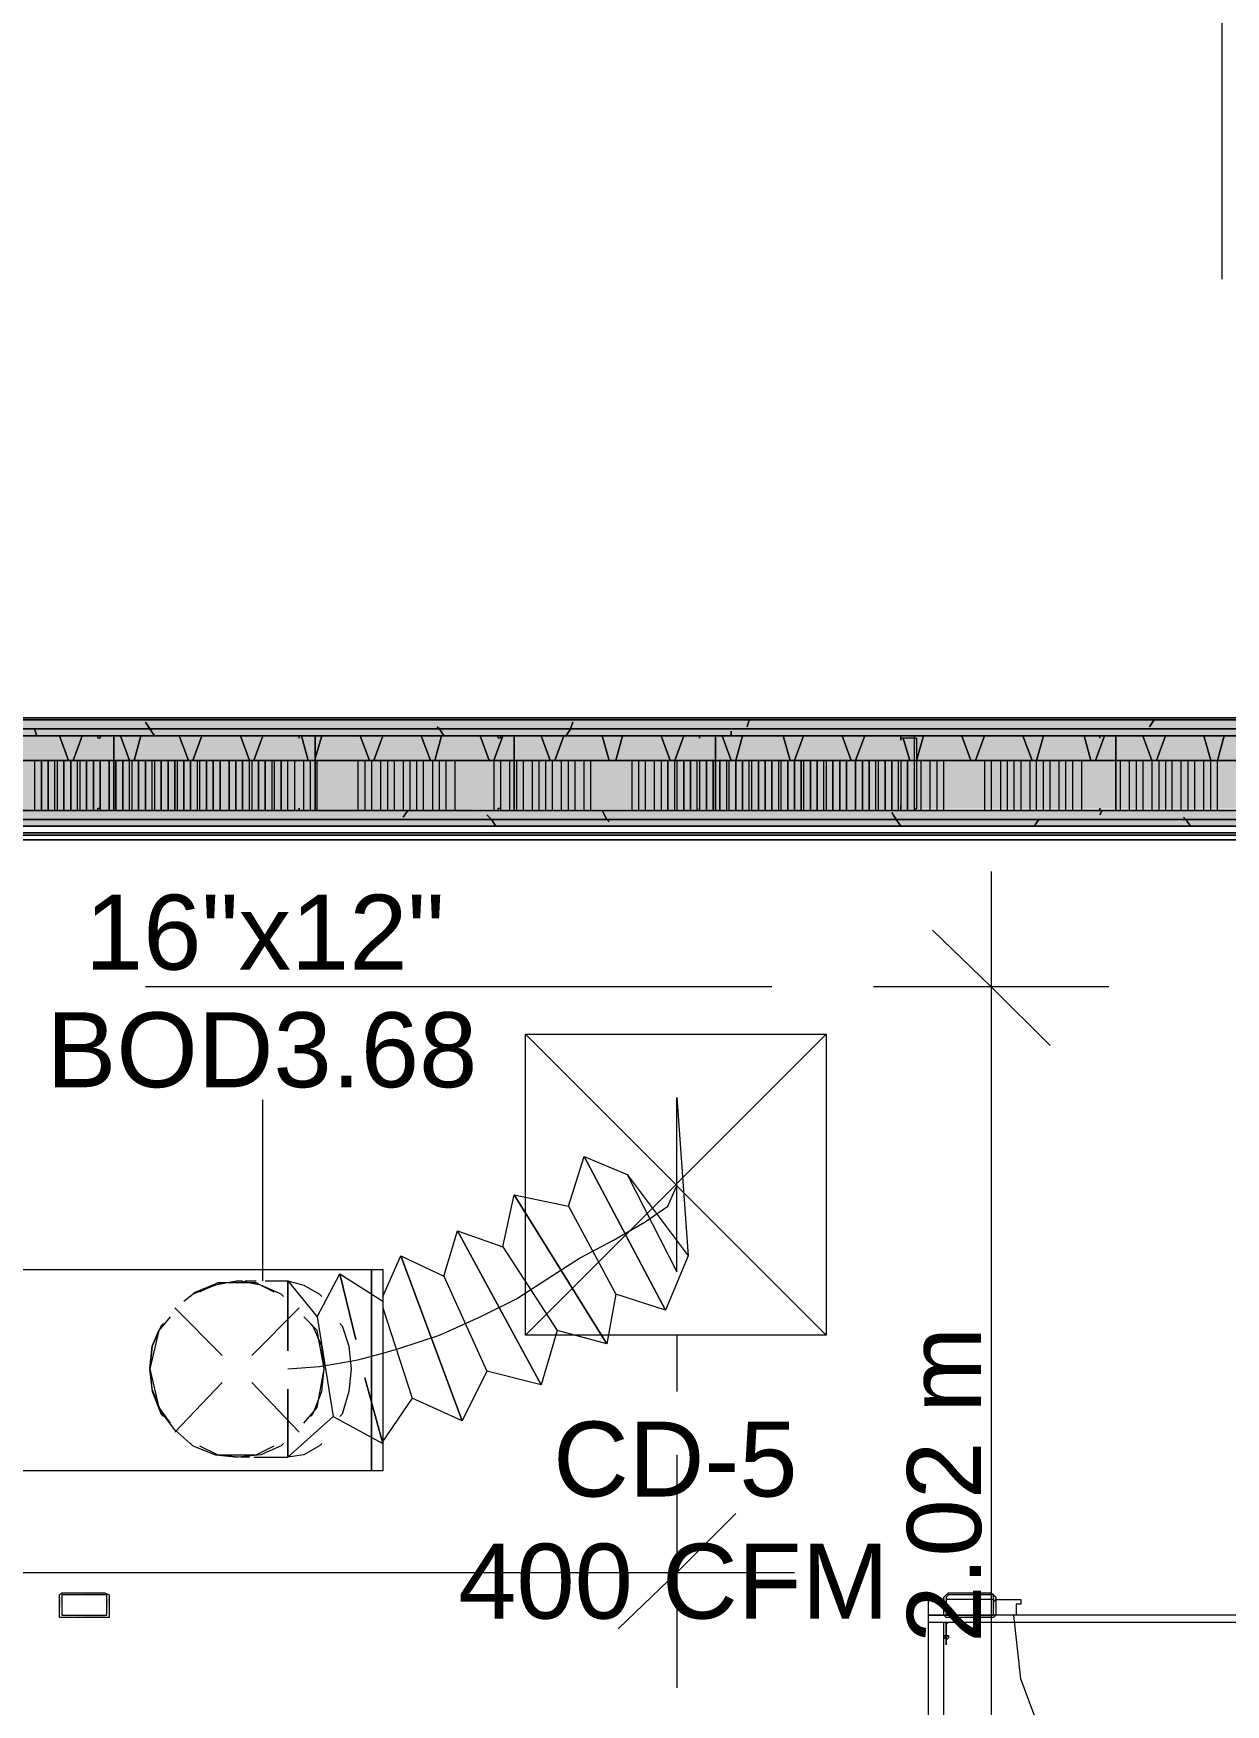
# Model space of a CAD drawing. Header units: metres. Extents: x -2 to 207, y -8 to 52.
# Drawn here: x 34.19 to 36.605, y 30.917 to 34.303 of the extents above; entities that cross this region are included whole.
import ezdxf

# ---------------------------------------------------------------- set-up
doc = ezdxf.new("R2010")
doc.units = ezdxf.units.M
doc.layers.add('HVAC - Ductos', color=5, linetype='Continuous', lineweight=0)
doc.layers.add('PDF_Text', color=7, linetype='Continuous', lineweight=0)
doc.layers.add('PDF_Geometry', color=7, linetype='Continuous', lineweight=0, true_color=0xaaaaaa)
doc.layers.add('PDF_Solid Fills', color=7, linetype='Continuous', lineweight=0, true_color=0xffffff)
doc.styles.add('PDF Helvetica', font='')
doc.styles.get('PDF Helvetica').set_extended_font_data('Helvetica')

msp = doc.modelspace()

# ---------------------------------------------------------------- hatches: boundary and pattern name
at = {"layer": 'PDF_Solid Fills', "lineweight": 0, "transparency": 33554559}
h = msp.add_hatch(color=256, dxfattribs=at)
h.paths.add_polyline_path([(31.2694, 32.8939), (31.2694, 32.9121), (31.1091, 32.9121), (31.1091, 32.8939)])
h.paths.add_polyline_path([(39.457, 32.8939), (40.2679, 32.8939), (40.2679, 32.9121), (39.457, 32.9121)])
h.paths.add_polyline_path([(38.733, 32.8939), (38.733, 32.9121), (31.7643, 32.9121), (31.7643, 32.8939)])
h = msp.add_hatch(color=256, dxfattribs=at)
h.paths.add_polyline_path([(31.2694, 32.8939), (31.2694, 32.9121), (31.1091, 32.9121), (31.1091, 32.8939)])
h.paths.add_polyline_path([(39.457, 32.8939), (40.2679, 32.8939), (40.2679, 32.9121), (39.457, 32.9121)])
h.paths.add_polyline_path([(38.733, 32.8939), (38.733, 32.9121), (31.7643, 32.9121), (31.7643, 32.8939)])
h = msp.add_hatch(color=256, dxfattribs=at)
h.paths.add_polyline_path([(31.2694, 32.8801), (31.2694, 32.8939), (31.1091, 32.8939), (31.1091, 32.8801)])
h.paths.add_polyline_path([(39.457, 32.8939), (39.457, 32.8801), (40.2816, 32.8801), (40.2816, 32.8939)])
h.paths.add_polyline_path([(31.7643, 32.8939), (31.7643, 32.8801), (38.733, 32.8801), (38.733, 32.8939)])
h = msp.add_hatch(color=256, dxfattribs=at)
h.paths.add_polyline_path([(31.2694, 32.8801), (31.2694, 32.8939), (31.1091, 32.8939), (31.1091, 32.8801)])
h.paths.add_polyline_path([(39.457, 32.8939), (39.457, 32.8801), (40.2679, 32.8801), (40.2679, 32.8939)])
h.paths.add_polyline_path([(31.7643, 32.8939), (31.7643, 32.8801), (38.733, 32.8801), (38.733, 32.8939)])
h = msp.add_hatch(color=256, dxfattribs=at)
h.paths.add_polyline_path([(31.2694, 32.8297), (31.2694, 32.8801), (31.1091, 32.8801), (31.1091, 32.8297)])
h.paths.add_polyline_path([(39.4576, 32.8297), (39.8326, 32.8343), (40.2359, 32.8343), (40.2998, 32.8297), (40.2999, 32.8297), (40.2999, 32.8801), (39.457, 32.8801), (39.457, 32.8297)])
h.paths.add_polyline_path([(35.9473, 32.8755), (35.9473, 32.8801), (31.7643, 32.8801), (31.7643, 32.8297), (38.733, 32.8297), (38.733, 32.8801), (35.9748, 32.8801)])
h = msp.add_hatch(color=256, dxfattribs=at)
h.paths.add_polyline_path([(31.2694, 32.8297), (31.2694, 32.8801), (31.1091, 32.8801), (31.1091, 32.8297)])
h.paths.add_polyline_path([(39.457, 32.8801), (39.457, 32.8297), (40.2679, 32.8297), (40.2679, 32.8801)])
h.paths.add_polyline_path([(35.9473, 32.8755), (35.9473, 32.8801), (31.7643, 32.8801), (31.7643, 32.8297), (38.733, 32.8297), (38.733, 32.8801), (35.9748, 32.8801)])
h = msp.add_hatch(color=256, dxfattribs=at)
h.paths.add_polyline_path([(31.2694, 32.7289), (31.2694, 32.8297), (31.1091, 32.8297), (31.1091, 32.7289)])
h.paths.add_polyline_path([(39.457, 32.7289), (40.2999, 32.7289), (40.2999, 32.8297), (39.457, 32.8297)])
h.paths.add_polyline_path([(38.733, 32.7289), (38.733, 32.8297), (31.7643, 32.8297), (31.7643, 32.7289), (37.9083, 32.7335), (37.945, 32.7335)])
h = msp.add_hatch(color=256, dxfattribs=at)
h.paths.add_polyline_path([(31.2694, 32.7289), (31.2694, 32.8297), (31.1091, 32.8297), (31.1091, 32.7289)])
h.paths.add_polyline_path([(39.457, 32.7289), (40.2679, 32.7289), (40.2679, 32.8297), (39.457, 32.8297)])
h.paths.add_polyline_path([(38.733, 32.7289), (38.733, 32.8297), (31.7643, 32.8297), (31.7643, 32.7289), (37.9083, 32.7335), (37.945, 32.7335)])
h = msp.add_hatch(color=256, dxfattribs=at)
h.paths.add_polyline_path([(31.2694, 32.7106), (31.2694, 32.7289), (31.1091, 32.7289), (31.1091, 32.7106)])
h.paths.add_polyline_path([(39.457, 32.7289), (39.457, 32.7106), (40.2816, 32.7106), (40.2816, 32.7289)])
h.paths.add_polyline_path([(31.7643, 32.7289), (31.7643, 32.7106), (38.733, 32.7106), (38.733, 32.7289)])
h = msp.add_hatch(color=256, dxfattribs=at)
h.paths.add_polyline_path([(31.2694, 32.7106), (31.2694, 32.7289), (31.1091, 32.7289), (31.1091, 32.7106)])
h.paths.add_polyline_path([(39.457, 32.7289), (39.457, 32.7106), (40.2679, 32.7106), (40.2679, 32.7289)])
h.paths.add_polyline_path([(31.7643, 32.7289), (31.7643, 32.7106), (38.733, 32.7106), (38.733, 32.7289)])
h = msp.add_hatch(color=256, dxfattribs=at)
h.paths.add_polyline_path([(31.2694, 32.6969), (31.2694, 32.7106), (31.1091, 32.7106), (31.1091, 32.6969)])
h.paths.add_polyline_path([(39.457, 32.6969), (40.2679, 32.6969), (40.2679, 32.7106), (39.457, 32.7106)])
h.paths.add_polyline_path([(38.733, 32.6969), (38.733, 32.7106), (31.7643, 32.7106), (31.7643, 32.6969)])
h = msp.add_hatch(color=256, dxfattribs=at)
h.paths.add_polyline_path([(31.2694, 32.6969), (31.2694, 32.7106), (31.1091, 32.7106), (31.1091, 32.6969)])
h.paths.add_polyline_path([(39.457, 32.6969), (40.2679, 32.6969), (40.2679, 32.7106), (39.457, 32.7106)])
h.paths.add_polyline_path([(38.733, 32.6969), (38.733, 32.7106), (31.7643, 32.7106), (31.7643, 32.6969)])
h = msp.add_hatch(color=256, dxfattribs=at)
h.paths.add_polyline_path([(34.2475, 31.0979), (34.3346, 31.0933), (34.3346, 31.0979)])
h.paths.add_polyline_path([(34.3346, 31.1391), (34.3346, 31.1437), (34.2475, 31.1437)])
h.paths.add_polyline_path([(34.3437, 31.1345), (34.3392, 31.1345), (34.3392, 31.0979), (34.3437, 31.134)])
h.paths.add_polyline_path([(34.2475, 31.1345), (34.2429, 31.1345), (34.2429, 31.0979)])
h = msp.add_hatch(color=256, dxfattribs=at)
h.paths.add_polyline_path([(36.1352, 31.1345), (36.1352, 31.0979), (36.1398, 31.1345)])
h.paths.add_polyline_path([(36.1306, 31.1391), (36.1306, 31.1437), (36.0436, 31.1437)])
h.paths.add_polyline_path([(36.0436, 31.0979), (36.1306, 31.0933), (36.1306, 31.0979)])
h.paths.add_polyline_path([(36.039, 31.1345), (36.0344, 31.1345), (36.0344, 31.0979)])

# ---------------------------------------------------------------- linework, layer by layer
at = {"layer": 'HVAC - Ductos', "lineweight": 0}
for points in [[(36.5979, 34.4241), (36.5979, 33.8056)], [(36.1306, 32.6052), (36.1306, 30.351), (36.1306, 28.1472), (36.1306, 25.9114)], [(36.2497, 32.2524), (36.1306, 32.3715), (36.0115, 32.4861)], [(36.3689, 32.3715), (36.1306, 32.3715), (35.8923, 32.3715)], [(35.1868, 31.6659), (35.7961, 32.2753)], [(35.7961, 31.6659), (35.1868, 32.2753)], [(34.6553, 31.7759), (34.6553, 32.1425)], [(35.3929, 31.9912), (35.4938, 31.7942), (35.4938, 32.1471), (35.5167, 31.8263), (35.4708, 31.7163), (35.3059, 32.0279), (35.3929, 31.9912), (35.5167, 31.8263)], [(35.2739, 31.9271), (35.3059, 32.0279), (35.4708, 31.7163), (35.3701, 31.7484), (35.3517, 31.6477), (35.1639, 31.95), (35.2739, 31.9271), (35.3701, 31.7484)], [(34.7057, 31.5973), (34.7699, 31.6018), (34.8477, 31.6155), (34.8982, 31.6293), (34.9302, 31.6385), (35.0127, 31.6659), (35.0952, 31.7026), (35.1685, 31.7393), (35.2326, 31.7805), (35.2967, 31.8217), (35.3655, 31.8584), (35.4296, 31.895), (35.4754, 31.9271), (35.4892, 31.9592), (35.4938, 31.9684)], [(35.141, 31.8446), (35.1639, 31.95), (35.3517, 31.6477), (35.2509, 31.6751), (35.2189, 31.5652), (35.0494, 31.8767), (35.141, 31.8446), (35.2509, 31.6751)], [(35.0218, 31.7851), (35.0494, 31.8767), (35.2189, 31.5652), (35.1089, 31.5927), (35.0585, 31.4919), (34.9348, 31.8263), (35.0218, 31.7851), (35.1089, 31.5927)], [(34.8982, 31.7439), (34.9348, 31.8263), (35.0585, 31.4919), (34.9577, 31.5376), (34.8982, 31.4506)], [(34.495, 31.7347), (34.5178, 31.753), (34.5637, 31.7713), (34.5728, 31.7713)], [(34.6965, 31.7439), (34.6919, 31.7484), (34.6507, 31.7668), (34.6049, 31.7759), (34.5591, 31.7668), (34.5133, 31.7484), (34.5087, 31.7439)], [(34.5866, 31.7713), (34.6049, 31.7759), (34.6095, 31.7759), (34.6141, 31.7759)], [(34.6187, 31.7759), (34.6279, 31.7759), (34.6416, 31.7759)], [(34.6599, 31.7759), (34.7011, 31.7759), (34.7057, 31.7759), (34.7057, 31.6339), (34.7057, 31.7759), (34.7653, 31.7026), (34.7973, 31.501)], [(34.7057, 31.7759), (34.7378, 31.7668), (34.7699, 31.7484), (34.7745, 31.7439)], [(34.7653, 31.7026), (34.8111, 31.7897), (34.8431, 31.6568), (34.8111, 31.7897), (34.8982, 31.7347), (34.8982, 31.7209)], [(34.8982, 31.7439), (34.8982, 31.7347)], [(34.8982, 31.7209), (34.9577, 31.5376)], [(34.4537, 31.6889), (34.4492, 31.6843), (34.4308, 31.6431), (34.4262, 31.5973), (34.4308, 31.5514), (34.4492, 31.5056), (34.4537, 31.501)], [(34.5133, 31.4414), (34.4766, 31.4735), (34.4492, 31.5102), (34.4308, 31.556), (34.4262, 31.5973), (34.4308, 31.6431), (34.4446, 31.6751)], [(34.7515, 31.501), (34.7561, 31.5056), (34.7745, 31.5514), (34.779, 31.5973), (34.7745, 31.6431), (34.7561, 31.6843), (34.7515, 31.6889)], [(34.8111, 31.6889), (34.8157, 31.6843), (34.8294, 31.6431), (34.834, 31.5973), (34.8294, 31.5514), (34.8157, 31.5056), (34.8111, 31.501)], [(35.4938, 31.6659), (35.4938, 31.5514)], [(34.637, 31.4186), (34.6645, 31.4186), (34.7057, 31.4186), (34.7057, 31.556), (34.7057, 31.4186), (34.7973, 31.501), (34.8982, 31.446), (34.8615, 31.5789), (34.8982, 31.446), (34.8982, 31.4506)], [(34.5087, 31.446), (34.5133, 31.4414), (34.5591, 31.4231), (34.6049, 31.4186)], [(34.6965, 31.446), (34.6919, 31.4414), (34.6507, 31.4231), (34.6049, 31.4186), (34.5591, 31.4231)], [(34.7745, 31.446), (34.7699, 31.4414), (34.7378, 31.4231), (34.7057, 31.4186)], [(34.6279, 31.4186), (34.6095, 31.4186)], [(35.4938, 31.4231), (35.4938, 31.1849), (35.4938, 30.9512)], [(35.6129, 31.304), (35.4938, 31.1849), (35.3747, 31.0703)], [(30.573, 31.1849), (35.7321, 31.1849)]]:
    msp.add_lwpolyline(points, dxfattribs=at)
for points in [[(35.1868, 32.2753), (35.7961, 32.2753), (35.7961, 31.6659), (35.1868, 31.6659)], [(34.1284, 31.7988), (34.8752, 31.7988), (34.8752, 31.391), (34.1284, 31.391)], [(34.8752, 31.391), (34.8752, 31.7988), (34.8982, 31.7988), (34.8982, 31.391)]]:
    msp.add_lwpolyline(points, close=True, dxfattribs=at)
at = {"layer": 'PDF_Geometry', "lineweight": 0}
for points in [[(29.5513, 27.2813), (29.5513, 32.092), (29.5513, 32.6969), (29.5513, 32.7106), (31.1091, 32.7106), (31.2694, 32.7106), (31.7643, 32.7106), (31.7643, 32.6969), (31.2694, 32.6969), (31.7643, 32.6969), (31.2694, 32.6969), (31.2694, 32.9121), (31.1091, 32.9121), (40.2633, 32.9121), (31.1091, 32.9121), (31.1091, 32.9167), (40.2679, 32.9167)], [(39.457, 32.7289), (39.457, 32.7106), (38.733, 32.7106), (38.733, 32.6969), (39.457, 32.6969), (38.733, 32.6969), (39.457, 32.6969), (39.457, 32.9121), (40.2679, 32.9121), (40.2679, 32.9167), (31.1091, 32.9167), (29.9499, 32.9167)], [(39.8326, 32.8297), (40.2359, 32.8297), (40.2679, 32.8297), (40.2999, 32.8297), (40.2999, 32.7289), (40.2817, 32.7289), (40.2679, 32.7289), (39.457, 32.7289), (38.733, 32.7289), (38.733, 32.8297), (39.457, 32.8297), (39.457, 32.8801), (38.733, 32.8801), (31.7643, 32.8801), (31.2694, 32.8801)], [(38.733, 32.6969), (38.733, 32.9121), (31.7643, 32.9121), (31.7643, 32.6969)], [(38.733, 32.9121), (31.7643, 32.9121), (38.733, 32.9121)], [(38.733, 32.8801), (39.457, 32.8801), (39.457, 32.8297), (39.8281, 32.8297), (39.457, 32.8297), (38.733, 32.8297), (38.733, 32.8801), (38.733, 32.8939), (39.457, 32.8939), (38.733, 32.8939), (31.7643, 32.8939)], [(38.733, 32.8801), (31.7643, 32.8801)], [(33.9497, 32.8297), (34.353, 32.8297), (34.7607, 32.8297), (35.1639, 32.8297), (35.5716, 32.8297), (35.9748, 32.8297), (36.3826, 32.8297), (36.7996, 32.8297), (36.9783, 32.8297), (37.3815, 32.8297), (37.7984, 32.8297), (38.2062, 32.8297), (38.6139, 32.8297), (38.733, 32.8297), (38.733, 32.7289), (31.7643, 32.7289), (31.2694, 32.7289), (31.2694, 32.8297)], [(36.7996, 32.8297), (36.3826, 32.8297), (35.9748, 32.8297), (35.5716, 32.8297), (35.1639, 32.8297), (34.7607, 32.8297), (34.353, 32.8297), (33.9497, 32.8297), (34.353, 32.8297), (34.7607, 32.8297), (35.1639, 32.8297), (35.5716, 32.8297), (35.9748, 32.8297), (36.3826, 32.8297), (36.7996, 32.8297)], [(34.1925, 32.8297), (34.1925, 32.7289)], [(34.2338, 32.7289), (34.2338, 32.8297)], [(34.2384, 32.8297), (34.2384, 32.7289)], [(34.2796, 32.7289), (34.2796, 32.8297)], [(34.2842, 32.8297), (34.2842, 32.7289)], [(34.385, 32.7289), (34.385, 32.8297)], [(34.3896, 32.8297), (34.3896, 32.7289)], [(34.417, 32.7289), (34.417, 32.8297)], [(34.4308, 32.7289), (34.4308, 32.8297)], [(34.4354, 32.8297), (34.4354, 32.7289)], [(34.4812, 32.8297), (34.4812, 32.7289)], [(34.5224, 32.7289), (34.5224, 32.8297)], [(34.527, 32.8297), (34.527, 32.7289)], [(34.6279, 32.7289), (34.6279, 32.8297)], [(34.6324, 32.8297), (34.6324, 32.7289)], [(34.6736, 32.7289), (34.6736, 32.8297)], [(34.6782, 32.8297), (34.6782, 32.7289)], [(34.7057, 32.7289), (34.7057, 32.8297)], [(34.7195, 32.7289), (34.7195, 32.8297)], [(34.7378, 32.7289), (34.7378, 32.8297)], [(34.7515, 32.7289), (34.7515, 32.8297)], [(34.7653, 32.7289), (34.7653, 32.8297)], [(34.8477, 32.8297), (34.8477, 32.7289)], [(34.8615, 32.8297), (34.8615, 32.7289)], [(34.8752, 32.8297), (34.8752, 32.7289)], [(34.8936, 32.8297), (34.8936, 32.7289)], [(34.9074, 32.8297), (34.9074, 32.7289)], [(34.921, 32.8297), (34.921, 32.7289)], [(34.9394, 32.8297), (34.9394, 32.7289)], [(34.9531, 32.7289), (34.9531, 32.8297)], [(34.9668, 32.7289), (34.9668, 32.8297)], [(34.9806, 32.7289), (34.9806, 32.8297)], [(34.999, 32.7289), (34.999, 32.8297)], [(35.0127, 32.7289), (35.0127, 32.8297)], [(35.0264, 32.7289), (35.0264, 32.8297)], [(35.0448, 32.7289), (35.0448, 32.8297)], [(35.1226, 32.8297), (35.1226, 32.7289)], [(35.1364, 32.8297), (35.1364, 32.7289)], [(35.1547, 32.8297), (35.1547, 32.7289)], [(35.1685, 32.8297), (35.1685, 32.7289)], [(35.1823, 32.8297), (35.1823, 32.7289)], [(35.2005, 32.8297), (35.2005, 32.7289)], [(35.2143, 32.8297), (35.2143, 32.7289)], [(35.228, 32.7289), (35.228, 32.8297)], [(35.2418, 32.7289), (35.2418, 32.8297)], [(35.2601, 32.7289), (35.2601, 32.8297)], [(35.2739, 32.7289), (35.2739, 32.8297)], [(35.2876, 32.7289), (35.2876, 32.8297)], [(35.3059, 32.7289), (35.3059, 32.8297)], [(35.3197, 32.7289), (35.3197, 32.8297)], [(35.4021, 32.8297), (35.4021, 32.7289)], [(35.4159, 32.8297), (35.4159, 32.7289)], [(35.4296, 32.8297), (35.4296, 32.7289)], [(35.448, 32.8297), (35.448, 32.7289)], [(35.4617, 32.8297), (35.4617, 32.7289)], [(35.4892, 32.7289), (35.4892, 32.8297)], [(35.4938, 32.8297), (35.4938, 32.7289)], [(35.535, 32.7289), (35.535, 32.8297)], [(35.5396, 32.8297), (35.5396, 32.7289)], [(35.5946, 32.7289), (35.5946, 32.8297)], [(35.5992, 32.8297), (35.5992, 32.7289)], [(35.6404, 32.7289), (35.6404, 32.8297)], [(35.645, 32.8297), (35.645, 32.7289)], [(35.6862, 32.7289), (35.6862, 32.8297)], [(35.6999, 32.7289), (35.6999, 32.8297)], [(35.7045, 32.8297), (35.7045, 32.7289)], [(35.7503, 32.8297), (35.7503, 32.7289)], [(35.7916, 32.7289), (35.7916, 32.8297)], [(35.7961, 32.8297), (35.7961, 32.7289)], [(35.8969, 32.7289), (35.8969, 32.8297)], [(35.9015, 32.8297), (35.9015, 32.7289)], [(35.9427, 32.7289), (35.9427, 32.8297)], [(35.9473, 32.8297), (35.9473, 32.7289)], [(35.9748, 32.7289), (35.9748, 32.8297)], [(35.9886, 32.7289), (35.9886, 32.8297)], [(36.007, 32.7289), (36.007, 32.8297)], [(36.0207, 32.7289), (36.0207, 32.8297)], [(36.0344, 32.7289), (36.0344, 32.8297)], [(36.1169, 32.8297), (36.1169, 32.7289)], [(36.1306, 32.8297), (36.1306, 32.7289)], [(36.149, 32.8297), (36.149, 32.7289)], [(36.1627, 32.8297), (36.1627, 32.7289)], [(36.1764, 32.8297), (36.1764, 32.7289)], [(36.1902, 32.8297), (36.1902, 32.7289)], [(36.2085, 32.8297), (36.2085, 32.7289)], [(36.2222, 32.7289), (36.2222, 32.8297)], [(36.236, 32.7289), (36.236, 32.8297)], [(36.2497, 32.7289), (36.2497, 32.8297)], [(36.2681, 32.7289), (36.2681, 32.8297)], [(36.2819, 32.7289), (36.2819, 32.8297)], [(36.2956, 32.7289), (36.2956, 32.8297)], [(36.3139, 32.7289), (36.3139, 32.8297)], [(36.3918, 32.8297), (36.3918, 32.7289)], [(36.4101, 32.8297), (36.4101, 32.7289)], [(36.4239, 32.8297), (36.4239, 32.7289)], [(36.4376, 32.8297), (36.4376, 32.7289)], [(36.4559, 32.8297), (36.4559, 32.7289)], [(36.4697, 32.8297), (36.4697, 32.7289)], [(36.4834, 32.8297), (36.4834, 32.7289)], [(36.4971, 32.7289), (36.4971, 32.8297)], [(36.5155, 32.7289), (36.5155, 32.8297)], [(36.5292, 32.7289), (36.5292, 32.8297)], [(36.543, 32.7289), (36.543, 32.8297)], [(36.5613, 32.7289), (36.5613, 32.8297)], [(36.575, 32.7289), (36.575, 32.8297)], [(36.5888, 32.7289), (36.5888, 32.8297)], [(31.7643, 32.7289), (31.7643, 32.7106), (31.2694, 32.7106), (31.2694, 32.6969), (31.7643, 32.6969), (38.733, 32.6969), (39.457, 32.6969), (40.2679, 32.6969), (40.2679, 32.7243), (40.2679, 32.6969), (40.2679, 31.2673), (40.2817, 31.2673)], [(31.7643, 32.7289), (38.733, 32.7289)], [(37.8579, 32.6831), (31.7001, 32.6831)], [(37.8579, 32.6831), (31.7001, 32.6831)], [(31.7001, 32.6831), (37.8579, 32.6831)], [(31.7001, 32.6831), (37.8579, 32.6831)], [(37.8579, 32.6785), (31.7001, 32.6785)], [(37.8579, 32.6785), (31.7001, 32.6785)], [(39.457, 32.7106), (39.457, 32.6969), (40.2679, 32.6969), (40.2679, 32.7106), (39.457, 32.7106), (38.733, 32.7106), (31.7643, 32.7106)], [(38.733, 32.6969), (31.7643, 32.6969), (38.733, 32.6969)], [(35.6862, 32.3715), (34.417, 32.3715)], [(36.3185, 32.3715), (36.0024, 32.3715)], [(36.0344, 31.1299), (36.0024, 31.1299), (36.0024, 31.107), (36.0024, 31.0979), (36.0344, 31.0979), (36.007, 31.0979), (36.0115, 31.0979), (36.0481, 31.0979), (36.0894, 31.0979), (36.039, 31.0979), (36.1352, 31.0979)], [(36.1352, 31.1299), (36.039, 31.1299)], [(36.1352, 31.1253), (36.1398, 31.1299), (36.1902, 31.1299), (36.1902, 31.1207), (36.181, 31.1207), (36.181, 31.0979), (36.1398, 31.0979)], [(36.0894, 31.0979), (36.0619, 31.0979), (36.0481, 31.0979), (36.0115, 31.0979), (36.007, 31.0979)], [(36.0986, 31.0933), (36.1032, 31.0979)], [(36.7537, 30.4977), (36.7537, 30.5068), (36.74, 30.5068), (36.74, 31.0795), (36.7629, 31.0795), (36.7629, 31.0887), (36.772, 31.0887), (36.772, 30.4977), (36.7537, 30.4977), (36.6254, 30.5205), (36.5017, 30.5709), (36.3963, 30.6442), (36.3047, 30.7359), (36.236, 30.8458), (36.1902, 30.9695), (36.1764, 31.0979)], [(36.0024, 29.6317), (36.0024, 29.595), (36.0024, 29.5904), (36.0298, 29.5904), (36.0344, 29.5904), (36.0344, 29.595), (36.0344, 31.0841)], [(36.0024, 31.0841), (36.0024, 29.595), (36.0344, 29.595)], [(36.0436, 31.052), (36.0436, 31.0566), (36.0436, 31.052)], [(36.0436, 31.052), (36.0436, 31.0566), (36.0436, 31.052)]]:
    msp.add_lwpolyline(points, dxfattribs=at)
for points in [[(31.7643, 32.6969), (38.733, 32.6969), (38.733, 32.9121), (31.7643, 32.9121)], [(38.733, 32.8939), (38.733, 32.9121), (31.7643, 32.9121), (31.7643, 32.8939)], [(38.733, 32.8801), (38.733, 32.8939), (31.7643, 32.8939), (31.7643, 32.8801)], [(34.353, 32.8801), (34.353, 32.7289), (34.3208, 32.7289), (34.3208, 32.7335), (34.3254, 32.7335), (34.3254, 32.7289), (34.353, 32.7289), (34.353, 32.8801), (34.3254, 32.8801), (34.3254, 32.8755), (34.3208, 32.8755), (34.3208, 32.8801)], [(34.353, 32.8801), (34.353, 32.7289), (34.3208, 32.7289), (34.3208, 32.7335), (34.3254, 32.7335), (34.3254, 32.7289), (34.353, 32.7289), (34.353, 32.8801), (34.3254, 32.8801), (34.3254, 32.8755), (34.3208, 32.8755), (34.3208, 32.8801)], [(34.7286, 32.8755), (34.7286, 32.8801)], [(34.7561, 32.8801), (34.7607, 32.8801), (34.7607, 32.7289), (34.7561, 32.7289), (34.7286, 32.7289), (34.7286, 32.7335), (34.7286, 32.7289), (34.7561, 32.7289), (34.7607, 32.7289), (34.7607, 32.8801), (34.7561, 32.8801), (34.7286, 32.8801)], [(34.7286, 32.8755), (34.7286, 32.8801)], [(34.7561, 32.8801), (34.7607, 32.8801), (34.7607, 32.7289), (34.7561, 32.7289), (34.7286, 32.7289), (34.7286, 32.7335), (34.7286, 32.7289), (34.7561, 32.7289), (34.7607, 32.7289), (34.7607, 32.8801), (34.7561, 32.8801), (34.7286, 32.8801)], [(35.1639, 32.8801), (35.1639, 32.7289), (35.1318, 32.7289), (35.1318, 32.7335), (35.1364, 32.7335), (35.1364, 32.7289), (35.1639, 32.7289), (35.1639, 32.8801), (35.1364, 32.8801), (35.1364, 32.8755), (35.1318, 32.8755), (35.1318, 32.8801)], [(35.1639, 32.8801), (35.1639, 32.7289), (35.1318, 32.7289), (35.1318, 32.7335), (35.1364, 32.7335), (35.1364, 32.7289), (35.1639, 32.7289), (35.1639, 32.8801), (35.1364, 32.8801), (35.1364, 32.8755), (35.1318, 32.8755), (35.1318, 32.8801)], [(35.5396, 32.8755), (35.5396, 32.8801)], [(35.5716, 32.8801), (35.5716, 32.7289), (35.5396, 32.7289), (35.5396, 32.7335), (35.5396, 32.7289), (35.5716, 32.7289), (35.5716, 32.8801), (35.5396, 32.8801)], [(35.5396, 32.8755), (35.5396, 32.8801)], [(35.5716, 32.8801), (35.5716, 32.7289), (35.5396, 32.7289), (35.5396, 32.7335), (35.5396, 32.7289), (35.5716, 32.7289), (35.5716, 32.8801), (35.5396, 32.8801)], [(35.9748, 32.8801), (35.9748, 32.8755), (35.9794, 32.8755), (35.9794, 32.7335), (35.9748, 32.7289), (35.9473, 32.7289), (35.9473, 32.7381), (35.9473, 32.7289), (35.9748, 32.7289), (35.9748, 32.7335), (35.9748, 32.8755), (35.9473, 32.8755), (35.9473, 32.8709), (35.9473, 32.8801)], [(36.3505, 32.8755), (36.3505, 32.8801)], [(36.3826, 32.8801), (36.3826, 32.7289), (36.3505, 32.7289), (36.3505, 32.7335), (36.3505, 32.7289), (36.3826, 32.7289), (36.3826, 32.8801), (36.3505, 32.8801)], [(36.3505, 32.8755), (36.3505, 32.8801)], [(36.3826, 32.8801), (36.3826, 32.7289), (36.3505, 32.7289), (36.3505, 32.7335), (36.3505, 32.7289), (36.3826, 32.7289), (36.3826, 32.8801), (36.3505, 32.8801)], [(34.2063, 32.8297), (34.2063, 32.7289)], [(34.2201, 32.8297), (34.2201, 32.7289)], [(34.2521, 32.8297), (34.2521, 32.7289)], [(34.2659, 32.8297), (34.2659, 32.7289)], [(34.2979, 32.8297), (34.2979, 32.7289)], [(34.3117, 32.8297), (34.3117, 32.7289)], [(34.3254, 32.8297), (34.3254, 32.7289)], [(34.3438, 32.8297), (34.3438, 32.7289)], [(34.3575, 32.8297), (34.3575, 32.7289)], [(34.3712, 32.8297), (34.3712, 32.7289)], [(34.4033, 32.8297), (34.4033, 32.7289)], [(34.417, 32.7289), (34.417, 32.8297)], [(34.4492, 32.8297), (34.4492, 32.7289)], [(34.4629, 32.8297), (34.4629, 32.7289)], [(34.4766, 32.8297), (34.4766, 32.7289)], [(34.495, 32.8297), (34.495, 32.7289)], [(34.5087, 32.8297), (34.5087, 32.7289)], [(34.5408, 32.8297), (34.5408, 32.7289)], [(34.5545, 32.8297), (34.5545, 32.7289)], [(34.5682, 32.8297), (34.5682, 32.7289)], [(34.5866, 32.8297), (34.5866, 32.7289)], [(34.6003, 32.8297), (34.6003, 32.7289)], [(34.6141, 32.8297), (34.6141, 32.7289)], [(34.6461, 32.8297), (34.6461, 32.7289)], [(34.6599, 32.8297), (34.6599, 32.7289)], [(34.6919, 32.8297), (34.6919, 32.7289)], [(35.4754, 32.8297), (35.4754, 32.7289)], [(35.5075, 32.8297), (35.5075, 32.7289)], [(35.5212, 32.8297), (35.5212, 32.7289)], [(35.5534, 32.8297), (35.5534, 32.7289)], [(35.567, 32.8297), (35.567, 32.7289)], [(35.5808, 32.8297), (35.5808, 32.7289)], [(35.6129, 32.8297), (35.6129, 32.7289)], [(35.6266, 32.8297), (35.6266, 32.7289)], [(35.6587, 32.8297), (35.6587, 32.7289)], [(35.6724, 32.8297), (35.6724, 32.7289)], [(35.6862, 32.7289), (35.6862, 32.8297)], [(35.7183, 32.8297), (35.7183, 32.7289)], [(35.7321, 32.8297), (35.7321, 32.7289)], [(35.7457, 32.8297), (35.7457, 32.7289)], [(35.7641, 32.8297), (35.7641, 32.7289)], [(35.7778, 32.8297), (35.7778, 32.7289)], [(35.8099, 32.8297), (35.8099, 32.7289)], [(35.8237, 32.8297), (35.8237, 32.7289)], [(35.8374, 32.8297), (35.8374, 32.7289)], [(35.8557, 32.8297), (35.8557, 32.7289)], [(35.8695, 32.8297), (35.8695, 32.7289)], [(35.8832, 32.8297), (35.8832, 32.7289)], [(35.9153, 32.8297), (35.9153, 32.7289)], [(35.929, 32.8297), (35.929, 32.7289)], [(35.9611, 32.8297), (35.9611, 32.7289)], [(38.733, 32.7106), (38.733, 32.7289), (31.7643, 32.7289), (31.7643, 32.7106)], [(31.6956, 32.6969), (37.8625, 32.6969)], [(37.8579, 32.6831), (31.7001, 32.6831)], [(31.7001, 32.6831), (37.8579, 32.6831)], [(31.7001, 32.6785), (37.8579, 32.6785)], [(31.7001, 32.6785), (37.8579, 32.6785)], [(38.733, 32.6969), (38.733, 32.7106), (31.7643, 32.7106), (31.7643, 32.6969)], [(31.7001, 32.6693), (37.8579, 32.6693)], [(34.2429, 31.1345), (34.2429, 31.1391), (34.2475, 31.1437), (34.3346, 31.1437), (34.3438, 31.1391), (34.3438, 31.1345), (34.3438, 31.0979), (34.3438, 31.0933), (34.3346, 31.0933), (34.2475, 31.0933), (34.2429, 31.0933), (34.2429, 31.0979)], [(34.3346, 31.0979), (34.3392, 31.0979), (34.3392, 31.1345), (34.3392, 31.1391), (34.3346, 31.1391), (34.2475, 31.1391), (34.2475, 31.1345), (34.2475, 31.0979)], [(36.0344, 31.1345), (36.039, 31.1391), (36.0436, 31.1437), (36.1306, 31.1437), (36.1352, 31.1391), (36.1398, 31.1345), (36.1398, 31.0979), (36.1352, 31.0933), (36.1306, 31.0933), (36.0436, 31.0933), (36.039, 31.0933), (36.0344, 31.0979)], [(36.0436, 31.0979), (36.1306, 31.0979), (36.1352, 31.0979), (36.1352, 31.1345), (36.1352, 31.1391), (36.1306, 31.1391), (36.0436, 31.1391), (36.039, 31.1345), (36.039, 31.0979)], [(36.0024, 31.0841), (37.8946, 31.0841), (37.8946, 31.0979), (36.0024, 31.0979)], [(36.0207, 31.0979), (36.0161, 31.0979), (36.0115, 31.0979), (36.0161, 31.0979)], [(36.0207, 31.0979), (36.0161, 31.0979), (36.0115, 31.0979), (36.0161, 31.0979)], [(36.0436, 31.0566), (36.039, 31.0566), (36.0344, 31.0566), (36.039, 31.0566)], [(36.039, 31.052), (36.0344, 31.052)], [(36.0436, 31.0841), (36.039, 31.0795), (36.039, 31.0383), (36.039, 31.0795), (36.039, 31.0841), (36.039, 31.0795), (36.039, 31.0383), (36.039, 31.0795)], [(36.039, 31.0566), (36.039, 31.052), (36.039, 31.0475), (36.039, 31.052)], [(36.039, 31.0566), (36.039, 31.052), (36.039, 31.0475), (36.039, 31.052)], [(36.039, 31.0475), (36.0436, 31.052)]]:
    msp.add_lwpolyline(points, close=True, dxfattribs=at)
at = {"layer": 'PDF_Geometry', "color": 254, "lineweight": 0, "true_color": 0xeaeaea}
for points in [[(34.1925, 32.8939), (34.1971, 32.8801)], [(34.4262, 32.8939), (34.4354, 32.8801), (34.4262, 32.8939), (34.417, 32.9076)], [(35.0127, 32.8939), (35.0218, 32.8801), (35.0127, 32.8939), (35.0081, 32.8984)], [(35.2693, 32.8801), (35.2784, 32.8939), (35.283, 32.9076), (35.2784, 32.8939)], [(35.6037, 32.8893), (35.6037, 32.8801)], [(35.6358, 32.8984), (35.6404, 32.9121)], [(36.4513, 32.8984), (36.4605, 32.9121)], [(34.9394, 32.7152), (34.9485, 32.7289)], [(35.1089, 32.7197), (35.118, 32.7106), (35.1272, 32.6969), (35.118, 32.7106)], [(35.3425, 32.7289), (35.3517, 32.7106), (35.3563, 32.706), (35.3517, 32.7106)], [(35.929, 32.7243), (35.9382, 32.7106), (35.9473, 32.6969), (35.9382, 32.7106)], [(36.3505, 32.7197), (36.3551, 32.7289)], [(36.5201, 32.7152), (36.5246, 32.7106), (36.5338, 32.6969), (36.5246, 32.7106)], [(36.2176, 32.6969), (36.2268, 32.7106)]]:
    msp.add_lwpolyline(points, close=True, dxfattribs=at)
at = {"layer": 'PDF_Geometry', "color": 254, "lineweight": 0, "true_color": 0xdddddd}
for points in [[(34.2429, 32.8801), (34.2613, 32.8297)], [(34.2888, 32.8801), (34.2705, 32.8297)], [(34.3667, 32.8801), (34.385, 32.8297)], [(34.4079, 32.8801), (34.3942, 32.8297)], [(34.4858, 32.8801), (34.5041, 32.8297)], [(34.5316, 32.8801), (34.5133, 32.8297)], [(34.6095, 32.8801), (34.6279, 32.8297)], [(34.6553, 32.8801), (34.637, 32.8297)], [(34.7332, 32.8801), (34.7469, 32.8297)], [(34.7745, 32.8801), (34.7607, 32.8343)], [(34.8523, 32.8801), (34.8707, 32.8297)], [(34.8982, 32.8801), (34.8798, 32.8297)], [(34.976, 32.8801), (34.9944, 32.8297)], [(35.0172, 32.8801), (35.0035, 32.8297)], [(35.0952, 32.8801), (35.1135, 32.8297)], [(35.141, 32.8801), (35.1226, 32.8297)], [(35.2189, 32.8801), (35.2372, 32.8297)], [(35.2647, 32.8801), (35.2463, 32.8297)], [(35.3425, 32.8801), (35.3563, 32.8297)], [(35.3838, 32.8801), (35.3701, 32.8297)], [(35.4617, 32.8801), (35.48, 32.8297)], [(35.5075, 32.8801), (35.4892, 32.8297)], [(35.5854, 32.8801), (35.6037, 32.8297)], [(35.6266, 32.8801), (35.6129, 32.8297)], [(35.7091, 32.8801), (35.7229, 32.8297)], [(35.7503, 32.8801), (35.7321, 32.8297)], [(35.8283, 32.8801), (35.8465, 32.8297)], [(35.8741, 32.8801), (35.8557, 32.8297)], [(35.9932, 32.8801), (35.9794, 32.8297)], [(36.071, 32.8801), (36.0894, 32.8297)], [(36.1169, 32.8801), (36.0986, 32.8297)], [(36.1948, 32.8801), (36.2131, 32.8297)], [(36.236, 32.8801), (36.2222, 32.8297)], [(36.3185, 32.8801), (36.3322, 32.8297)], [(36.3597, 32.8801), (36.3414, 32.8297)], [(36.4376, 32.8801), (36.4559, 32.8297)], [(36.4834, 32.8801), (36.4651, 32.8297)], [(36.5613, 32.8801), (36.575, 32.8297)], [(36.6025, 32.8801), (36.5888, 32.8297)], [(35.9519, 32.8755), (35.9657, 32.8297)]]:
    msp.add_lwpolyline(points, close=True, dxfattribs=at)
at = {"layer": 'PDF_Geometry', "color": 254, "lineweight": 0, "true_color": 0xd2d2d2}
for points in [[(36.3826, 32.8801), (36.3781, 32.8801)], [(34.353, 32.8664), (34.353, 32.8618)]]:
    msp.add_lwpolyline(points, close=True, dxfattribs=at)
at = {"layer": 'PDF_Geometry', "color": 8, "lineweight": 0, "true_color": 0x808080}
for points in [[(34.6782, 31.753), (34.6416, 31.7713), (34.5637, 31.7713), (34.527, 31.753)], [(34.4674, 31.7026), (34.4446, 31.6751), (34.4262, 31.5973), (34.4446, 31.5193), (34.4674, 31.4873)], [(34.4766, 31.7209), (34.5728, 31.6247)], [(34.7286, 31.7209), (34.6324, 31.6247)], [(34.7378, 31.4873), (34.7653, 31.5193), (34.779, 31.5973), (34.7653, 31.6751), (34.7378, 31.7026)], [(34.5728, 31.5697), (34.4766, 31.469)], [(34.6324, 31.5697), (34.7286, 31.469)], [(34.527, 31.4414), (34.5637, 31.4231), (34.6416, 31.4231), (34.6782, 31.4414)]]:
    msp.add_lwpolyline(points, dxfattribs=at)

# ---------------------------------------------------------------- texts
at = {"layer": 'PDF_Text', "lineweight": 0, "char_height": 0.1519, "attachment_point": 4, "style": 'PDF Helvetica'}
for s, insert in [('16"x12"', (34.2946, 32.4811)), ('BOD3.68', (34.2167, 32.2428)), ('CD-5', (35.243, 31.4135)), ('400 CFM', (35.0506, 31.1661))]:
    msp.add_mtext(s, dxfattribs=dict(at, insert=insert))
at = {"layer": 'PDF_Text', "lineweight": 0, "insert": (36.036, 31.042), "char_height": 0.15002, "attachment_point": 4, "rotation": 90, "style": 'PDF Helvetica'}
msp.add_mtext('2.02 m', dxfattribs=at)

doc.saveas('drawing.dxf')
